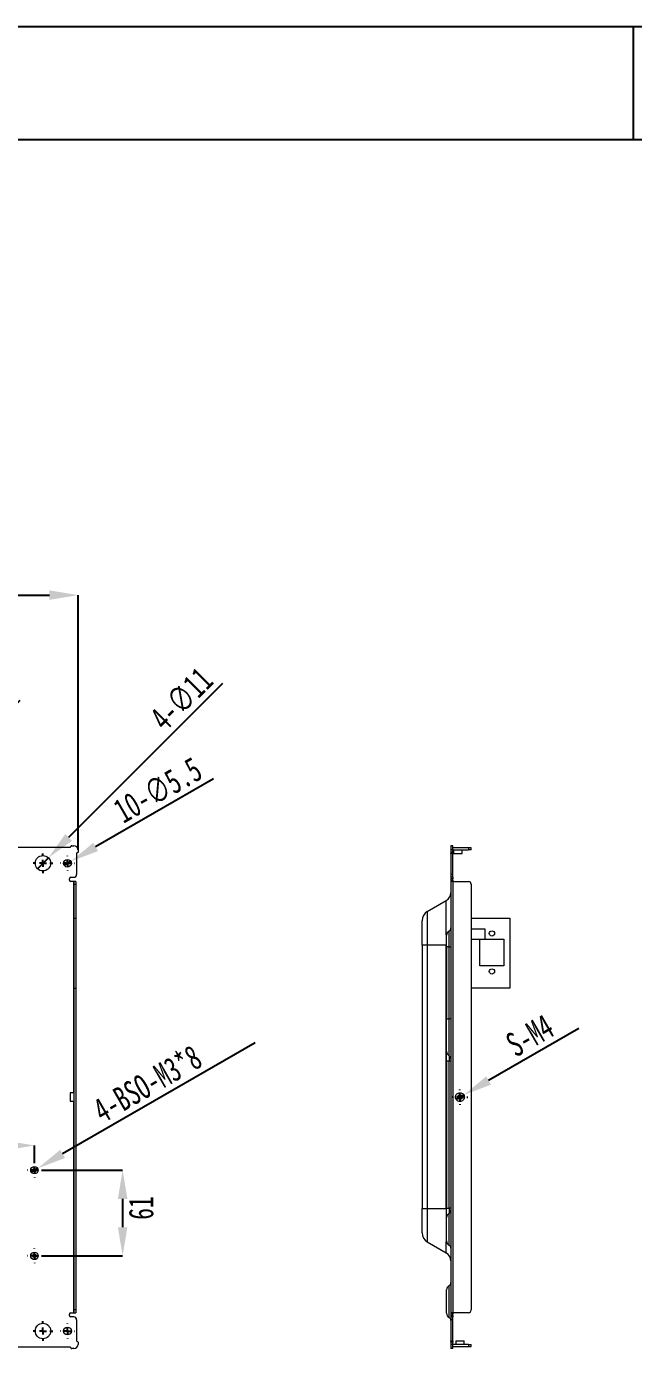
# Model space of a CAD drawing. Header units: millimetres. Extents: x 2 to 901, y 2 to 348.
# Drawn here: x 575.7 to 662.1, y 160.2 to 348.5 of the extents above; entities that cross this region are included whole.
import ezdxf

# ---------------------------------------------------------------- set-up
doc = ezdxf.new("R2010")
doc.units = ezdxf.units.MM
doc.header["$PDSIZE"] = -1
doc.layers.add('图框', color=7, linetype='Continuous')
doc.styles.add('SLDTEXTSTYLE4', font='TXT', dxfattribs={"width": 0.7})
doc.dimstyles.new('SLDDIMSTYLE0', dxfattribs={"dimtxt": 3.5, "dimasz": 4.08, "dimexe": 0, "dimexo": 0.0625, "dimgap": 0.875, "dimtad": 2, "dimdec": 1, "dimlfac": 5, "dimrnd": 1e-09, "dimzin": 12, "dimdsep": 46, "dimtxsty": 'SLDTEXTSTYLE4', "dimsah": 1, "dimcen": 0.09, "dimadec": 0, "dimazin": 3, "dimtfac": 1, "dimtdec": 1, "dimtofl": 0, "dimtmove": 0, "dimatfit": 3, "dimfxl": 1, "dimfrac": 2, "dimtolj": 1, "dimtzin": 12, "dimarcsym": 0})
doc.dimstyles.new('SLDDIMSTYLE1', dxfattribs={"dimtxt": 3.5, "dimasz": 4.08, "dimexe": 0, "dimexo": 0.0625, "dimgap": 0.875, "dimtad": 2, "dimdec": 1, "dimlfac": 5, "dimrnd": 1e-09, "dimzin": 12, "dimdsep": 46, "dimtxsty": 'SLDTEXTSTYLE4', "dimsah": 1, "dimcen": 0.09, "dimadec": 0, "dimazin": 3, "dimtfac": 1, "dimtdec": 1, "dimtmove": 0, "dimatfit": 0, "dimfxl": 1, "dimfrac": 2, "dimtolj": 1, "dimtzin": 12, "dimarcsym": 0})
doc.dimstyles.new('SLDDIMSTYLE2', dxfattribs={"dimtxt": 3.5, "dimasz": 4.08, "dimexe": 0, "dimexo": 0.0625, "dimgap": 0.875, "dimtad": 2, "dimdec": 1, "dimlfac": 5, "dimrnd": 1e-09, "dimzin": 12, "dimdsep": 46, "dimtxsty": 'SLDTEXTSTYLE4', "dimblk1": 'NONE', "dimsah": 1, "dimcen": 0, "dimadec": 0, "dimazin": 3, "dimtfac": 1, "dimtdec": 1, "dimtmove": 0, "dimatfit": 3, "dimldrblk": 'NONE', "dimfxl": 1, "dimfrac": 2, "dimtolj": 1, "dimtzin": 12, "dimarcsym": 0})
doc.dimstyles.new('SLDDIMSTYLE3', dxfattribs={"dimtxt": 3.5, "dimasz": 4.08, "dimexe": 0, "dimexo": 0.0625, "dimgap": 0.875, "dimtad": 2, "dimdec": 1, "dimlfac": 5, "dimrnd": 1e-09, "dimzin": 12, "dimdsep": 46, "dimtxsty": 'SLDTEXTSTYLE4', "dimblk1": 'NONE', "dimsah": 1, "dimcen": 0, "dimadec": 0, "dimazin": 3, "dimtfac": 1, "dimtdec": 1, "dimtmove": 0, "dimatfit": 3, "dimldrblk": 'NONE', "dimfxl": 1, "dimfrac": 2, "dimtolj": 1, "dimtzin": 12, "dimarcsym": 0})

# ---------------------------------------------------------------- blocks, each defined once
blk = doc.blocks.new('_D')
at = {"layer": 'Defpoints', "color": 0, "transparency": 16777216}
for p in [(583.02, 267.51), (483.42, 231.23), (583.02, 231.23)]:
    blk.add_point(p, dxfattribs=at)
at = {"layer": '图框', "color": 0, "lineweight": -2, "transparency": 16777216}
for p, q in [((483.42, 231.3), (483.42, 267.51)), ((487.5, 267.51), (578.94, 267.51)), ((583.02, 231.3), (583.02, 267.51))]:
    blk.add_line(p, q, dxfattribs=at)
at = {"layer": '图框', "color": 0, "transparency": 16777216}
for points in [[(487.5, 268.19), (487.5, 266.83), (483.42, 267.51)], [(578.94, 268.19), (578.94, 266.83), (583.02, 267.51)]]:
    blk.add_solid(points, dxfattribs=at)
at = {"layer": '图框', "color": 0, "transparency": 16777216, "insert": (533.2, 271.89), "char_height": 3.5, "attachment_point": 2, "style": 'SLDTEXTSTYLE4'}
blk.add_mtext('\\A1;498', dxfattribs=at)
blk = doc.blocks.new('_D_8')
at = {"layer": 'Defpoints', "color": 0, "transparency": 16777216}
for p in [(576.82, 189.15), (566.46, 186.67), (576.82, 186.67)]:
    blk.add_point(p, dxfattribs=at)
at = {"layer": '图框', "color": 0, "lineweight": -2, "transparency": 16777216}
for p, q in [((566.46, 186.74), (566.46, 189.15)), ((570.54, 189.15), (572.74, 189.15)), ((576.82, 186.74), (576.82, 189.15))]:
    blk.add_line(p, q, dxfattribs=at)
at = {"layer": '图框', "color": 0, "transparency": 16777216}
for points in [[(570.54, 189.83), (570.54, 188.47), (566.46, 189.15)], [(572.74, 189.83), (572.74, 188.47), (576.82, 189.15)]]:
    blk.add_solid(points, dxfattribs=at)
at = {"layer": '图框', "color": 0, "transparency": 16777216, "insert": (571.24, 193.53), "char_height": 3.5, "attachment_point": 2, "style": 'SLDTEXTSTYLE4'}
blk.add_mtext('\\A1;51.8', dxfattribs=at)
blk = doc.blocks.new('_D_9')
at = {"layer": 'Defpoints', "color": 0, "transparency": 16777216}
for p in [(577.86, 185.63), (577.86, 173.43), (589.37, 173.43)]:
    blk.add_point(p, dxfattribs=at)
at = {"layer": '图框', "color": 0, "lineweight": -2, "transparency": 16777216}
for p, q in [((577.92, 185.63), (589.37, 185.63)), ((589.37, 181.55), (589.37, 177.51)), ((577.92, 173.43), (589.37, 173.43))]:
    blk.add_line(p, q, dxfattribs=at)
at = {"layer": '图框', "color": 0, "transparency": 16777216}
for points in [[(588.69, 181.55), (590.05, 181.55), (589.37, 185.63)], [(588.69, 177.51), (590.05, 177.51), (589.37, 173.43)]]:
    blk.add_solid(points, dxfattribs=at)
at = {"layer": '图框', "color": 0, "transparency": 16777216, "insert": (590.24, 180.24), "char_height": 3.5, "attachment_point": 2, "rotation": 90, "style": 'SLDTEXTSTYLE4'}
blk.add_mtext('\\A1;61', dxfattribs=at)
blk = doc.blocks.new('_D_10')
at = {"layer": 'Defpoints', "color": 0, "transparency": 16777216}
for p in [(576.35, 185.36), (577.29, 185.9)]:
    blk.add_point(p, dxfattribs=at)
at = {"layer": '图框', "color": 0, "lineweight": -2, "transparency": 16777216}
for p, q in [((608.24, 203.78), (580.82, 187.94)), ((576.35, 185.36), (577.29, 185.9))]:
    blk.add_line(p, q, dxfattribs=at)
at = {"layer": '图框', "color": 0, "transparency": 16777216}
blk.add_solid([(580.48, 188.53), (581.16, 187.36), (577.29, 185.9)], dxfattribs=at)
at = {"layer": '图框', "color": 0, "transparency": 16777216, "insert": (584.79, 195.29), "char_height": 3.5, "attachment_point": 1, "rotation": 30, "style": 'SLDTEXTSTYLE4'}
blk.add_mtext('\\A1;4-BSO-M3*8', dxfattribs=at)
blk = doc.blocks.new('_NONE')
blk = doc.blocks.new('_D_15')
at = {"layer": 'Defpoints', "color": 0, "transparency": 16777216}
for p in [(581.04, 229.06), (581.99, 229.61)]:
    blk.add_point(p, dxfattribs=at)
at = {"layer": '图框', "color": 0, "lineweight": -2, "transparency": 16777216}
for p, q in [((602.33, 241.35), (585.53, 231.65)), ((581.04, 229.06), (581.99, 229.61))]:
    blk.add_line(p, q, dxfattribs=at)
at = {"layer": '图框', "color": 0, "transparency": 16777216}
blk.add_solid([(585.19, 232.24), (585.87, 231.06), (581.99, 229.61)], dxfattribs=at)
at = {"layer": '图框', "color": 0, "transparency": 16777216, "insert": (587.72, 237.96), "char_height": 3.5, "attachment_point": 1, "rotation": 30, "style": 'SLDTEXTSTYLE4'}
blk.add_mtext('\\A1;10-∅5.5', dxfattribs=at)
blk = doc.blocks.new('_D_16')
at = {"layer": 'Defpoints', "color": 0, "transparency": 16777216}
for p in [(540.97, 218.74), (541.96, 219.73)]:
    blk.add_point(p, dxfattribs=at)
at = {"layer": '图框', "color": 0, "lineweight": -2, "transparency": 16777216}
for p, q in [((574.73, 252.49), (544.85, 222.61)), ((540.97, 218.74), (541.96, 219.73))]:
    blk.add_line(p, q, dxfattribs=at)
at = {"layer": '图框', "color": 0, "transparency": 16777216}
blk.add_solid([(544.37, 223.1), (545.33, 222.13), (541.96, 219.73)], dxfattribs=at)
at = {"layer": '图框', "color": 0, "transparency": 16777216, "insert": (552.54, 236.49), "char_height": 3.5, "attachment_point": 1, "rotation": 45, "style": 'SLDTEXTSTYLE4'}
blk.add_mtext('\\A1;2-BSO-M4*45', dxfattribs=at)
blk = doc.blocks.new('_D_17')
at = {"layer": 'Defpoints', "color": 0, "transparency": 16777216}
for p in [(578.8, 230.11), (577.24, 228.56)]:
    blk.add_point(p, dxfattribs=at)
at = {"layer": '图框', "color": 0, "lineweight": -2, "transparency": 16777216}
for p, q in [((603.59, 254.91), (581.68, 233)), ((577.24, 228.56), (578.8, 230.11))]:
    blk.add_line(p, q, dxfattribs=at)
at = {"layer": '图框', "color": 0, "transparency": 16777216}
blk.add_solid([(581.2, 233.48), (582.16, 232.52), (578.8, 230.11)], dxfattribs=at)
at = {"layer": '图框', "color": 0, "transparency": 16777216, "insert": (592.95, 250.46), "char_height": 3.5, "attachment_point": 1, "rotation": 45, "style": 'SLDTEXTSTYLE4'}
blk.add_mtext('\\A1;4-∅11', dxfattribs=at)
blk = doc.blocks.new('SW_CENTERMARKSYMBOL_12')
at = {"layer": '图框', "color": 0}
for p, q in [((-1, 0), (-1.04, 0)), ((0, 0), (-0.5, 0)), ((0, 1), (0, 1.04)), ((0, 0), (0, 0.5)), ((0, 0), (0, -0.5)), ((0, 0), (0.5, 0)), ((1, 0), (1.04, 0)), ((0, -1), (0, -1.04))]:
    blk.add_line(p, q, dxfattribs=at)
blk = doc.blocks.new('SW_CENTERMARKSYMBOL_14')
at = {"layer": '图框', "color": 0}
for p, q in [((-1, 0), (-1.04, 0)), ((0, 0), (-0.5, 0)), ((0, 1), (0, 1.04)), ((0, 0), (0, 0.5)), ((0, 0), (0, -0.5)), ((0, 0), (0.5, 0)), ((1, 0), (1.04, 0)), ((0, -1), (0, -1.04))]:
    blk.add_line(p, q, dxfattribs=at)
blk = doc.blocks.new('SW_CENTERMARKSYMBOL_20')
at = {"layer": '图框', "color": 0}
for p, q in [((-1, 0), (-1.4, 0)), ((0, 0), (-0.5, 0)), ((0, 1), (0, 1.4)), ((0, 0), (0, 0.5)), ((0, 0), (0, -0.5)), ((0, 0), (0.5, 0)), ((1, 0), (1.4, 0)), ((0, -1), (0, -1.4))]:
    blk.add_line(p, q, dxfattribs=at)
blk = doc.blocks.new('SW_CENTERMARKSYMBOL_22')
at = {"layer": '图框', "color": 0}
for p, q in [((-1, 0), (-1.4, 0)), ((0, 0), (-0.5, 0)), ((0, 1), (0, 1.4)), ((0, 0), (0, 0.5)), ((0, 0), (0, -0.5)), ((0, 0), (0.5, 0)), ((1, 0), (1.4, 0)), ((0, -1), (0, -1.4))]:
    blk.add_line(p, q, dxfattribs=at)
blk = doc.blocks.new('SW_CENTERMARKSYMBOL_23')
at = {"layer": '图框', "color": 0}
for p, q in [((-1, 0), (-1.05, 0)), ((0, 0), (-0.5, 0)), ((0, 1), (0, 1.05)), ((0, 0), (0, 0.5)), ((0, 0), (0, -0.5)), ((0, 0), (0.5, 0)), ((1, 0), (1.05, 0)), ((0, -1), (0, -1.05))]:
    blk.add_line(p, q, dxfattribs=at)
blk = doc.blocks.new('SW_CENTERMARKSYMBOL_32')
at = {"layer": '图框', "color": 0}
for p, q in [((-1, 0), (-1.05, 0)), ((0, 0), (-0.5, 0)), ((0, 1), (0, 1.05)), ((0, 0), (0, 0.5)), ((0, 0), (0, -0.5)), ((0, 0), (0.5, 0)), ((1, 0), (1.05, 0)), ((0, -1), (0, -1.05))]:
    blk.add_line(p, q, dxfattribs=at)
blk = doc.blocks.new('_D_18')
at = {"layer": 'Defpoints', "color": 0, "transparency": 16777216}
for p in [(637.95, 196.35), (636.86, 195.72)]:
    blk.add_point(p, dxfattribs=at)
at = {"layer": '图框', "color": 0, "lineweight": -2, "transparency": 16777216}
for p, q in [((654.31, 205.8), (641.48, 198.39)), ((636.86, 195.72), (637.95, 196.35))]:
    blk.add_line(p, q, dxfattribs=at)
at = {"layer": '图框', "color": 0, "transparency": 16777216}
blk.add_solid([(641.14, 198.98), (641.82, 197.8), (637.95, 196.35)], dxfattribs=at)
at = {"layer": '图框', "color": 0, "transparency": 16777216, "insert": (643.59, 204.66), "char_height": 3.5, "attachment_point": 1, "rotation": 30, "style": 'SLDTEXTSTYLE4'}
blk.add_mtext('\\A1;S-M4', dxfattribs=at)
blk = doc.blocks.new('SW_CENTERMARKSYMBOL_33')
at = {"layer": '图框', "color": 0}
for p, q in [((-1, 0), (-1.1, 0)), ((0, 0), (-0.5, 0)), ((0, 1), (0, 1.1)), ((0, 0), (0, 0.5)), ((0, 0), (0, -0.5)), ((0, 0), (0.5, 0)), ((1, 0), (1.1, 0)), ((0, -1), (0, -1.1))]:
    blk.add_line(p, q, dxfattribs=at)

msp = doc.modelspace()

# ---------------------------------------------------------------- linework, layer by layer
at = {"color": 7, "linetype": 'Continuous'}
for p, q in [((422.945, 348.481), (901.301, 348.481)), ((662.123, 332.375), (662.123, 348.481)), ((439.052, 332.375), (885.195, 332.375))]:
    msp.add_line(p, q, dxfattribs=at)
at = {"color": 7, "linetype": 'Continuous', "lineweight": 15}
for p, q in [((573.922, 231.634), (581.918, 231.634)), ((582.118, 231.834), (582.418, 231.834)), ((636.404, 231.834), (636.104, 231.834)), ((636.104, 231.834), (636.104, 231.234)), ((636.404, 231.234), (636.404, 231.834)), ((582.818, 230.734), (582.818, 227.738)), ((583.018, 231.234), (583.018, 230.934)), ((636.404, 231.234), (636.104, 231.234)), ((636.104, 231.234), (636.104, 230.934)), ((636.104, 230.934), (636.404, 230.934)), ((636.104, 230.934), (636.104, 230.834)), ((636.104, 230.834), (636.404, 230.834)), ((636.104, 230.734), (636.104, 230.834)), ((636.404, 230.734), (636.104, 230.734)), ((636.104, 230.734), (636.104, 227.738)), ((636.424, 231.534), (636.404, 231.534)), ((636.404, 230.934), (636.404, 231.234)), ((636.404, 230.934), (636.404, 230.834)), ((636.404, 230.834), (636.404, 230.734)), ((636.404, 227.738), (636.404, 230.734)), ((638.604, 231.534), (636.424, 231.534)), ((636.424, 231.234), (638.604, 231.234)), ((636.504, 231.234), (636.504, 230.734)), ((636.504, 230.734), (637.704, 230.734)), ((637.704, 230.734), (637.704, 231.234)), ((638.604, 231.534), (638.604, 231.234)), ((639.004, 231.534), (638.604, 231.534)), ((639.004, 231.234), (638.604, 231.234)), ((639.004, 231.234), (639.004, 231.534)), ((581.798, 226.934), (581.798, 227.138)), ((581.998, 227.338), (582.418, 227.338)), ((582.398, 226.734), (581.998, 226.734)), ((582.398, 226.734), (582.418, 226.734)), ((582.718, 226.734), (582.418, 226.734)), ((582.418, 226.734), (582.418, 226.334)), ((582.418, 226.334), (582.718, 226.334)), ((582.418, 226.334), (582.418, 221.534)), ((582.718, 226.734), (582.718, 226.334)), ((582.718, 226.334), (582.718, 221.534)), ((636.404, 227.738), (636.104, 227.738)), ((636.104, 227.738), (636.104, 227.338)), ((636.404, 227.338), (636.104, 227.338)), ((636.104, 227.338), (636.104, 227.138)), ((636.404, 227.138), (636.104, 227.138)), ((636.104, 227.138), (636.104, 226.934)), ((636.104, 226.934), (636.404, 226.934)), ((636.104, 226.934), (636.104, 226.734)), ((636.424, 226.734), (636.104, 226.734)), ((636.104, 226.734), (636.104, 165.334)), ((636.404, 227.338), (636.404, 227.738)), ((636.404, 227.338), (636.404, 227.138)), ((636.404, 226.934), (636.404, 227.138)), ((636.404, 226.934), (636.404, 226.734)), ((636.424, 165.334), (636.424, 226.734)), ((636.424, 226.734), (638.604, 226.734)), ((639.004, 226.334), (639.004, 165.734)), ((632.754, 222.456), (635.454, 224.015)), ((636.104, 224.976), (636.096, 224.976)), ((636.096, 224.254), (636.104, 224.254)), ((632.754, 222.456), (632.754, 217.679)), ((636.096, 223.768), (636.104, 223.768)), ((582.418, 221.534), (582.418, 211.534)), ((582.418, 221.534), (582.718, 221.534)), ((582.718, 221.534), (582.718, 211.534)), ((639.004, 221.534), (644.504, 221.534)), ((644.504, 221.534), (644.504, 211.534)), ((641.004, 219.934), (639.004, 219.934)), ((639.004, 218.534), (641.004, 218.534)), ((640.256, 218.534), (643.656, 218.534)), ((640.256, 214.734), (640.256, 218.534)), ((641.004, 218.534), (641.004, 219.934)), ((643.656, 218.534), (643.656, 214.734)), ((632.754, 217.679), (632.004, 217.679)), ((632.004, 217.679), (632.004, 180.19)), ((632.754, 217.679), (632.754, 180.19)), ((635.454, 217.679), (632.754, 217.679)), ((635.454, 180.19), (635.454, 217.679)), ((635.854, 217.413), (635.504, 217.413)), ((635.504, 217.413), (635.504, 207.19)), ((635.854, 207.19), (635.854, 217.413)), ((635.854, 217.413), (636.104, 217.413)), ((643.656, 214.734), (640.256, 214.734)), ((582.418, 211.534), (582.718, 211.534)), ((582.418, 211.534), (582.418, 165.734)), ((582.718, 211.534), (582.718, 165.734)), ((644.504, 211.534), (639.004, 211.534)), ((635.504, 207.19), (635.854, 207.19)), ((636.104, 207.19), (635.854, 207.19)), ((635.854, 201.92), (635.854, 207.19)), ((635.854, 201.92), (635.854, 201.19)), ((635.504, 201.19), (635.854, 201.19)), ((635.504, 201.19), (635.504, 180.227)), ((635.854, 201.19), (636.104, 201.19)), ((635.854, 180.227), (635.854, 201.19)), ((582.418, 196.636), (581.918, 196.636)), ((581.918, 196.636), (581.918, 196.036)), ((581.918, 196.036), (581.918, 195.436)), ((581.918, 195.436), (582.418, 195.436)), ((632.004, 180.19), (632.754, 180.19)), ((632.754, 180.19), (635.454, 180.19)), ((632.754, 180.19), (632.754, 175.413)), ((635.504, 180.227), (635.854, 180.227)), ((635.854, 180.227), (635.854, 179.498)), ((636.104, 180.227), (635.854, 180.227)), ((635.854, 174.957), (635.854, 179.498)), ((632.754, 175.413), (635.454, 173.854)), ((635.854, 164.653), (635.854, 169.194)), ((582.718, 165.734), (582.418, 165.734)), ((582.418, 165.734), (582.418, 165.334)), ((582.718, 165.734), (582.718, 165.334)), ((581.798, 164.93), (581.798, 165.134)), ((581.998, 165.334), (582.398, 165.334)), ((582.418, 164.73), (581.998, 164.73)), ((582.418, 165.334), (582.398, 165.334)), ((582.418, 165.334), (582.718, 165.334)), ((582.818, 164.33), (582.818, 161.334)), ((636.424, 165.334), (636.104, 165.334)), ((636.104, 165.334), (636.104, 165.134)), ((636.404, 165.134), (636.104, 165.134)), ((636.104, 165.134), (636.104, 164.93)), ((636.104, 164.93), (636.404, 164.93)), ((636.104, 164.93), (636.104, 164.73)), ((636.404, 164.73), (636.104, 164.73)), ((636.104, 164.73), (636.104, 164.33)), ((636.404, 164.33), (636.104, 164.33)), ((636.104, 164.33), (636.104, 161.334)), ((636.404, 165.334), (636.404, 165.134)), ((636.404, 164.93), (636.404, 165.134)), ((636.404, 164.93), (636.404, 164.73)), ((636.404, 164.33), (636.404, 164.73)), ((636.404, 161.334), (636.404, 164.33)), ((638.604, 165.334), (636.424, 165.334)), ((581.918, 160.434), (573.922, 160.434)), ((582.418, 160.234), (582.118, 160.234)), ((583.018, 161.134), (583.018, 160.834)), ((636.104, 161.334), (636.404, 161.334)), ((636.104, 161.234), (636.104, 161.334)), ((636.404, 161.234), (636.104, 161.234)), ((636.104, 161.234), (636.104, 161.134)), ((636.404, 161.134), (636.104, 161.134)), ((636.104, 161.134), (636.104, 160.834)), ((636.404, 160.834), (636.104, 160.834)), ((636.104, 160.834), (636.104, 160.234)), ((636.404, 160.234), (636.104, 160.234)), ((636.404, 161.334), (636.404, 161.234)), ((636.404, 161.234), (636.404, 161.134)), ((636.404, 160.834), (636.404, 161.134)), ((636.404, 160.234), (636.404, 160.834)), ((636.424, 160.534), (636.404, 160.535)), ((638.604, 160.834), (636.424, 160.834)), ((636.424, 160.534), (638.604, 160.534)), ((636.804, 161.334), (636.804, 160.834)), ((636.804, 161.334), (638.004, 161.334)), ((638.004, 160.834), (638.004, 161.334)), ((638.604, 160.834), (638.604, 160.534)), ((638.604, 160.834), (639.004, 160.834)), ((638.604, 160.534), (639.004, 160.534)), ((639.004, 160.534), (639.004, 160.834))]:
    msp.add_line(p, q, dxfattribs=at)
at = {"color": 8, "linetype": 'Continuous', "lineweight": 15}
for p, q in [((582.398, 196.636), (582.398, 226.734)), ((635.454, 219.13), (635.454, 224.015)), ((635.854, 217.413), (635.854, 219.684)), ((582.398, 165.334), (582.398, 195.436)), ((635.454, 173.854), (635.454, 175.488))]:
    msp.add_line(p, q, dxfattribs=at)
at = {"color": 7, "linetype": 'Continuous', "lineweight": 15}
for centre, radius in [((578.018, 229.334), 1.1), ((581.518, 229.334), 0.55), ((641.956, 219.334), 0.372), ((641.956, 213.934), 0.372), ((637.404, 196.036), 0.33), ((576.818, 185.634), 0.54), ((576.818, 185.634), 0.25), ((576.818, 173.434), 0.54), ((576.818, 173.434), 0.25), ((578.018, 162.734), 1.1), ((581.518, 162.734), 0.55)]:
    msp.add_circle(centre, radius, dxfattribs=at)
for centre, radius, start, end in [((581.918, 231.734), 0.1, 270, 0), ((582.118, 231.734), 0.1, 90, 180), ((582.418, 231.234), 0.6, 0, 90), ((582.918, 230.734), 0.1, 90, 180), ((582.918, 230.934), 0.1, 270, 0), ((636.424, 231.214), 0.02, 90, 180), ((581.998, 227.138), 0.2, 90, 180), ((581.998, 226.934), 0.2, 180, 270), ((582.418, 227.738), 0.4, 270, 0), ((638.604, 226.334), 0.4, 0, 90), ((634.804, 225.14), 1.3, 300, 0), ((633.504, 221.157), 1.5, 120, 180), ((636.204, 219.077), 0.7, 120, 180), ((635.604, 220.117), 0.5, 300, 360), ((636.204, 202.526), 0.7, 180, 240), ((635.604, 201.487), 0.5, 0, 60), ((636.204, 178.892), 0.7, 120, 180), ((635.604, 179.931), 0.5, 300, 0), ((633.504, 176.712), 1.5, 180, 240), ((636.204, 175.563), 0.7, 180, 240), ((634.804, 172.728), 1.3, 360, 60), ((635.604, 174.524), 0.5, 360, 60), ((635.604, 169.627), 0.5, 300, 0), ((636.204, 168.588), 0.7, 120, 180), ((638.604, 165.734), 0.4, 270, 0), ((581.998, 165.134), 0.2, 90, 180), ((581.998, 164.93), 0.2, 180, 270), ((582.418, 164.33), 0.4, 0, 90), ((636.204, 165.259), 0.7, 180, 240), ((635.604, 164.22), 0.5, 0, 60), ((581.918, 160.334), 0.1, 0, 90), ((582.118, 160.334), 0.1, 180, 270), ((582.418, 160.834), 0.6, 270, 0), ((582.918, 161.334), 0.1, 180, 270), ((582.918, 161.134), 0.1, 0, 90), ((636.424, 160.854), 0.02, 180, 270)]:
    msp.add_arc(centre, radius, start, end, dxfattribs=at)
for points, knots in [([(632.004, 217.679), (632.004, 218.601), (632.004, 219.486), (632.004, 220.79), (632.004, 221.157), (632.004, 221.157)], [0, 0, 0, 0, 0.5, 0.5, 1, 1, 1, 1]), ([(635.504, 217.413), (635.504, 217.855), (635.504, 218.278), (635.504, 218.902), (635.504, 219.077), (635.504, 219.077)], [0, 0, 0, 0, 0.5, 0.5, 1, 1, 1, 1]), ([(635.504, 202.526), (635.504, 202.526), (635.504, 203.017), (635.504, 204.767), (635.504, 205.953), (635.504, 207.19)], [0, 0, 0, 0, 0.5, 0.5, 1, 1, 1, 1]), ([(635.504, 201.19), (635.504, 201.544), (635.504, 201.884), (635.504, 202.385), (635.504, 202.526), (635.504, 202.526)], [0, 0, 0, 0, 0.5, 0.5, 1, 1, 1, 1]), ([(638.034, 196.036), (638.034, 196.203), (637.968, 196.363), (637.731, 196.6), (637.571, 196.666), (637.237, 196.666), (637.077, 196.6), (636.84, 196.363), (636.774, 196.203), (636.774, 195.869), (636.84, 195.709), (637.077, 195.472), (637.237, 195.406), (637.571, 195.406), (637.731, 195.472), (637.968, 195.709), (638.034, 195.869), (638.034, 196.036)], [0, 0, 0, 0, 0.125, 0.125, 0.25, 0.25, 0.375, 0.375, 0.5, 0.5, 0.625, 0.625, 0.75, 0.75, 0.875, 0.875, 1, 1, 1, 1]), ([(632.004, 176.712), (632.004, 176.712), (632.004, 177.079), (632.004, 178.383), (632.004, 179.268), (632.004, 180.19)], [0, 0, 0, 0, 0.5, 0.5, 1, 1, 1, 1]), ([(635.504, 178.892), (635.504, 178.892), (635.504, 179.032), (635.504, 179.533), (635.504, 179.873), (635.504, 180.227)], [0, 0, 0, 0, 0.5, 0.5, 1, 1, 1, 1]), ([(635.504, 175.563), (635.504, 175.563), (635.504, 175.738), (635.504, 176.362), (635.504, 176.786), (635.504, 177.669), (635.504, 178.092), (635.504, 178.716), (635.504, 178.892), (635.504, 178.892)], [0, 0, 0, 0, 0.25, 0.25, 0.5, 0.5, 0.75, 0.75, 1, 1, 1, 1]), ([(635.504, 165.259), (635.504, 165.259), (635.504, 165.435), (635.504, 166.059), (635.504, 166.482), (635.504, 167.365), (635.504, 167.788), (635.504, 168.413), (635.504, 168.588), (635.504, 168.588)], [0, 0, 0, 0, 0.25, 0.25, 0.5, 0.5, 0.75, 0.75, 1, 1, 1, 1])]:
    msp.add_open_spline(points, degree=3, knots=knots, dxfattribs=at)

# ---------------------------------------------------------------- block references
at = {"layer": '图框'}
for name, p in [('SW_CENTERMARKSYMBOL_20', (578.018, 229.334)), ('SW_CENTERMARKSYMBOL_23', (581.518, 229.334)), ('SW_CENTERMARKSYMBOL_33', (637.404, 196.036)), ('SW_CENTERMARKSYMBOL_14', (576.818, 185.634)), ('SW_CENTERMARKSYMBOL_12', (576.818, 173.434)), ('SW_CENTERMARKSYMBOL_22', (578.018, 162.734)), ('SW_CENTERMARKSYMBOL_32', (581.518, 162.734))]:
    msp.add_blockref(name, p, dxfattribs=at)

# ---------------------------------------------------------------- dimensions: what is measured, and where the dimension line sits
at = {"layer": '图框', "color": 3}
dim = msp.add_linear_dim(base=(583.018, 267.514), p1=(483.418, 231.234), p2=(583.018, 231.234), dimstyle='SLDDIMSTYLE0', dxfattribs=at)
dim.commit()
dim.dimension.update_dxf_attribs({"geometry": '_D', "text_midpoint": (533.204, 267.514), "dimtype": 160})
for p1, p2, text, picture, middle in [((577.24, 228.557), (578.796, 230.112), '4-<>', '_D_17', (599.511, 250.827)), ((581.042, 229.059), (581.994, 229.609), '10-<>', '_D_15', (595.739, 237.545))]:
    dim = msp.add_diameter_dim_2p(p1=p1, p2=p2, text=text, dimstyle='SLDDIMSTYLE3', dxfattribs=at)
    dim.commit()
    dim.dimension.update_dxf_attribs({"geometry": picture, "text_midpoint": middle, "dimtype": 163})
for p1, p2, text, picture, middle in [((540.973, 218.739), (541.963, 219.729), '2-BSO-M4*45', '_D_16', (564.868, 242.634)), ((576.351, 185.364), (577.286, 185.904), '4-BSO-M3*8', '_D_10', (597.231, 197.42))]:
    dim = msp.add_diameter_dim_2p(p1=p1, p2=p2, text=text, dimstyle='SLDDIMSTYLE2', override={"dimpost": '<>'}, dxfattribs=at)
    dim.commit()
    dim.dimension.update_dxf_attribs({"geometry": picture, "text_midpoint": middle, "dimtype": 163})
dim = msp.add_diameter_dim_2p(p1=(636.858, 195.721), p2=(637.95, 196.351), text='S-M4', dimstyle='SLDDIMSTYLE2', override={"dimpost": '<>'}, dxfattribs=at)
dim.commit()
dim.dimension.update_dxf_attribs({"geometry": '_D_18', "text_midpoint": (648.351, 205.388)})
at = {"layer": '图框'}
dim = msp.add_linear_dim(base=(576.818, 189.153), p1=(566.458, 186.674), p2=(576.818, 186.674), dimstyle='SLDDIMSTYLE1', dxfattribs=at)
dim.commit()
dim.dimension.update_dxf_attribs({"geometry": '_D_8', "text_midpoint": (571.235, 189.153), "dimtype": 160})
at = {"layer": '图框', "color": 3}
dim = msp.add_linear_dim(base=(589.368, 173.434), p1=(577.858, 185.634), p2=(577.858, 173.434), angle=90, dimstyle='SLDDIMSTYLE1', dxfattribs=at)
dim.commit()
dim.dimension.update_dxf_attribs({"geometry": '_D_9', "text_midpoint": (589.368, 180.236), "dimtype": 160})

doc.saveas('drawing.dxf')
